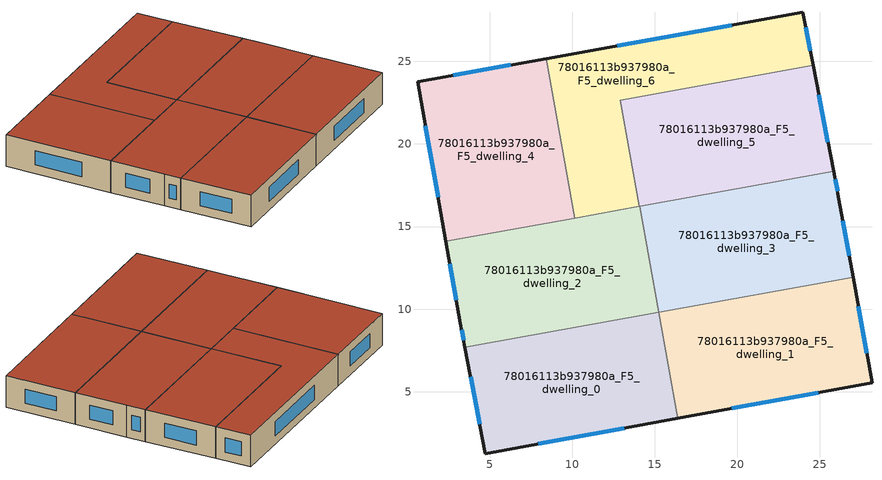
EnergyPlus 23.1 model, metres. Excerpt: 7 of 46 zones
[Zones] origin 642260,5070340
78016113b937980a_F5_dwelling_0
 floor to 78016113b937980a_F4_dwelling_0 (EU_floor_Construction): 15.24,9.81 16.39,3.39 4.73,1.25 3.51,7.7 z15
 wall outside (EU_wall_Construction): 3.51,7.7 4.73,1.25 16.39,3.39 z15:18
 wall to 78016113b937980a_F5_dwelling_1 (EU_wall_Construction): 16.39,3.39 15.24,9.81 z15:18
 wall to 78016113b937980a_F5_dwelling_2 (EU_wall_Construction): 15.24,9.81 3.51,7.7 z15:18
 window (EU_Window_Construction): 7.96,1.84 13.16,2.8 / 3.85,5.91 4.4,3.04 z15.83:17.17
 roof outside (EU_roof_Construction): 16.39,3.39 15.24,9.81 3.51,7.7 4.73,1.25 z18
78016113b937980a_F5_dwelling_1
 floor to 78016113b937980a_F4_dwelling_1 (EU_floor_Construction): 27.01,11.93 28.15,5.55 16.39,3.39 15.24,9.81 z15
 wall outside (EU_wall_Construction): 16.39,3.39 28.15,5.55 27.01,11.93 z15:18
 wall to 78016113b937980a_F5_dwelling_3 (EU_wall_Construction): 27.01,11.93 15.25,9.81 z15:18
 wall to 78016113b937980a_F5_dwelling_2 (EU_wall_Construction): 15.25,9.81 15.24,9.81 z15:18
 window (EU_Window_Construction): 19.65,3.99 24.9,4.95 / 27.83,7.31 27.32,10.16 z15.83:17.17
 roof outside (EU_roof_Construction): 28.15,5.55 27.01,11.93 15.24,9.81 16.39,3.39 z18
78016113b937980a_F5_dwelling_2
 floor to 78016113b937980a_F4_dwelling_2 (EU_floor_Construction): 14.1,16.22 15.25,9.81 3.51,7.7 3.24,9.16 2.36,14.11 z15
 wall outside (EU_wall_Construction): 2.36,14.11 3.24,9.16 3.51,7.7 z15:18
 wall to 78016113b937980a_F5_dwelling_3 (EU_wall_Construction): 15.25,9.81 14.1,16.22 z15:18
 wall to 78016113b937980a_F5_dwelling_4 (EU_wall_Construction): 10.16,15.51 2.36,14.11 z15:18
 wall to 78016113b937980a_F5_dwelling_6 (EU_wall_Construction): 14.07,16.22 10.16,15.51 z15:18
 wall to 78016113b937980a_F5_dwelling_5 (EU_wall_Construction): 14.1,16.22 14.07,16.22 z15:18
 window (EU_Window_Construction): 2.6,12.74 2.99,10.53 / 3.31,8.75 3.44,8.1 z15.83:17.17
 roof outside (EU_roof_Construction): 15.25,9.81 14.1,16.22 2.36,14.11 3.24,9.16 3.51,7.7 z18
78016113b937980a_F5_dwelling_3
 floor to 78016113b937980a_F4_dwelling_3 (EU_floor_Construction): 25.83,18.33 26.15,16.66 27.01,11.93 15.25,9.81 14.1,16.22 z15
 wall outside (EU_wall_Construction): 27.01,11.93 26.15,16.66 25.83,18.33 z15:18
 wall to 78016113b937980a_F5_dwelling_5 (EU_wall_Construction): 25.83,18.33 14.1,16.22 z15:18
 window (EU_Window_Construction): 26.06,17.12 25.92,17.87 / 26.77,13.24 26.39,15.35 z15.83:17.17
 roof outside (EU_roof_Construction): 27.01,11.93 26.15,16.66 25.83,18.33 14.1,16.22 15.25,9.81 z18
78016113b937980a_F5_dwelling_4
 floor to 78016113b937980a_F4_dwelling_4 (EU_floor_Construction): 8.43,25.17 10.16,15.51 2.36,14.11 0.64,23.77 z15
 wall outside (EU_wall_Construction): 8.43,25.17 0.64,23.77 2.36,14.11 z15:18
 wall to 78016113b937980a_F5_dwelling_6 (EU_wall_Construction): 10.16,15.51 8.43,25.17 z15:18
 window (EU_Window_Construction): 6.27,24.78 2.79,24.16 / 1.11,21.09 1.88,16.78 z15.83:17.17
 roof outside (EU_roof_Construction): 10.16,15.51 8.43,25.17 0.64,23.77 2.36,14.11 z18
78016113b937980a_F5_dwelling_5
 floor to 78016113b937980a_F4_dwelling_5 (EU_floor_Construction): 24.58,24.75 25.83,18.33 14.07,16.22 12.92,22.65 z15
 wall outside (EU_wall_Construction): 25.83,18.33 24.58,24.75 z15:18
 wall to 78016113b937980a_F5_dwelling_6 (EU_wall_Construction): 24.58,24.75 12.92,22.65 14.07,16.22 z15:18
 window (EU_Window_Construction): 25.48,20.11 24.93,22.97 z15.83:17.17
 roof outside (EU_roof_Construction): 25.83,18.33 24.58,24.75 12.92,22.65 14.07,16.22 z18
78016113b937980a_F5_dwelling_6
 floor to 78016113b937980a_F4_dwelling_6 (EU_floor_Construction): 23.95,27.96 24.58,24.75 12.92,22.65 14.07,16.22 10.16,15.51 8.43,25.17 z15
 wall outside (EU_wall_Construction): 24.58,24.75 23.95,27.96 8.43,25.17 z15:18
 window (EU_Window_Construction): 19.66,27.19 12.73,25.94 / 24.41,25.64 24.13,27.07 z15.83:17.17
 roof outside (EU_roof_Construction): 24.58,24.75 23.95,27.96 8.43,25.17 10.16,15.51 14.07,16.22 12.92,22.65 z18
[Building]
EU S2 Campaign: North Axis=0; Terrain=City; Solar Distribution=FullExterior
[Site:Location]
Lyon-Bron: Latitude=45.75; Longitude=5; Time Zone=1; Elevation=198
[SizingPeriod:WeatherFileDays]
AnnualSizingPeriod: Begin Month=1; Begin Day of Month=1; End Month=12; End Day of Month=31; Day of Week for Start Day=Monday; Use Weather File Daylight Saving Period=No; Use Weather File Rain and Snow Indicators=No
[MATERIAL]
EU_InternalMass_Material: Roughness=MediumRough; Thickness=0.1; Conductivity=1; Density=1800; Specific Heat=900; Thermal Absorptance=0.9; Solar Absorptance=0.7; Visible Absorptance=0.7
[MATERIAL:NOMASS] Roughness=MediumRough; Thermal Absorptance=0.9; Solar Absorptance=0.7; Visible Absorptance=0.7
Name | Thermal Resistance
EU_wall_NoMass | 1.97775
EU_roof_NoMass | 1.81626
EU_floor_NoMass | 1.84812
[WINDOWMATERIAL:SIMPLEGLAZINGSYSTEM]
EU_Window_SimpleGlazing: UFactor=3.27502; Solar Heat Gain Coefficient=0.76; Visible Transmittance=0.76
[CONSTRUCTION]
EU_wall_Construction: EU_wall_NoMass
EU_roof_Construction: EU_roof_NoMass
EU_floor_Construction: EU_floor_NoMass
EU_Window_Construction: EU_Window_SimpleGlazing
EU_InternalMass_Construction: EU_InternalMass_Material
[ZONE] Type=1; Multiplier=1; Ceiling Height=autocalculate; Floor Area=autocalculate; Part of Total Floor Area=Yes
Name | Volume
78016113b937980a_F5_dwelling_0 | 233.227
78016113b937980a_F5_dwelling_1; 78016113b937980a_F5_dwelling_4 | 233.216
78016113b937980a_F5_dwelling_2 | 233.229
78016113b937980a_F5_dwelling_3 | 233.26
78016113b937980a_F5_dwelling_5 | 233.254
78016113b937980a_F5_dwelling_6 | 233.206
[INTERNALMASS] Construction=EU_InternalMass_Construction
Name | Zone or ZoneList | Surface Area
78016113b937980a_F5_dwelling_0_EU_InternalMass | 78016113b937980a_F5_dwelling_0 | 77.7417
78016113b937980a_F5_dwelling_1_EU_InternalMass | 78016113b937980a_F5_dwelling_1 | 77.7366
78016113b937980a_F5_dwelling_2_EU_InternalMass | 78016113b937980a_F5_dwelling_2 | 77.7428
78016113b937980a_F5_dwelling_3_EU_InternalMass | 78016113b937980a_F5_dwelling_3 | 77.7525
78016113b937980a_F5_dwelling_4_EU_InternalMass | 78016113b937980a_F5_dwelling_4 | 77.7408
78016113b937980a_F5_dwelling_5_EU_InternalMass | 78016113b937980a_F5_dwelling_5 | 77.7508
78016113b937980a_F5_dwelling_6_EU_InternalMass | 78016113b937980a_F5_dwelling_6 | 77.7352
[OTHEREQUIPMENT] Fuel Type=Electricity; Design Level Calculation Method=Watts/Area; Power per Zone Floor Area=1; Fraction Latent=0; Fraction Radiant=0; Fraction Lost=0; Carbon Dioxide Generation Rate=0; EndUse Subcategory=EU_Step8_InternalGains
Name | Zone or ZoneList or Space or SpaceList | Schedule
EU_Step8_InternalGain_78016113b937980a_F5_dwelling_0_f000 | 78016113b937980a_F5_dwelling_0 | EU_Step8_GainSchedule_78016113b937980a_F5_dwelling_0_f000
EU_Step8_InternalGain_78016113b937980a_F5_dwelling_1_f000 | 78016113b937980a_F5_dwelling_1 | EU_Step8_GainSchedule_78016113b937980a_F5_dwelling_1_f000
EU_Step8_InternalGain_78016113b937980a_F5_dwelling_2_f000 | 78016113b937980a_F5_dwelling_2 | EU_Step8_GainSchedule_78016113b937980a_F5_dwelling_2_f000
EU_Step8_InternalGain_78016113b937980a_F5_dwelling_3_f000 | 78016113b937980a_F5_dwelling_3 | EU_Step8_GainSchedule_78016113b937980a_F5_dwelling_3_f000
EU_Step8_InternalGain_78016113b937980a_F5_dwelling_4_f000 | 78016113b937980a_F5_dwelling_4 | EU_Step8_GainSchedule_78016113b937980a_F5_dwelling_4_f000
EU_Step8_InternalGain_78016113b937980a_F5_dwelling_5_f000 | 78016113b937980a_F5_dwelling_5 | EU_Step8_GainSchedule_78016113b937980a_F5_dwelling_5_f000
EU_Step8_InternalGain_78016113b937980a_F5_dwelling_6_f000 | 78016113b937980a_F5_dwelling_6 | EU_Step8_GainSchedule_78016113b937980a_F5_dwelling_6_f000
[ZONEVENTILATION:DESIGNFLOWRATE] Schedule=EU_AlwaysOn; Design Flow Rate Calculation Method=AirChanges/Hour; Air Changes per Hour=0.759424; Ventilation Type=Natural; Fan Pressure Rise=0; Fan Total Efficiency=1; Constant Term Coefficient=1; Temperature Term Coefficient=0; Velocity Term Coefficient=0; Velocity Squared Term Coefficient=0; Minimum Indoor Temperature=-100; Maximum Indoor Temperature=100; Delta Temperature=-100; Minimum Outdoor Temperature=-100; Maximum Outdoor Temperature=100; Maximum Wind Speed=40
Name | Zone or ZoneList or Space or SpaceList
EU_ConstantAir_78016113b937980a_F5_dwelling_0 | 78016113b937980a_F5_dwelling_0
EU_ConstantAir_78016113b937980a_F5_dwelling_1 | 78016113b937980a_F5_dwelling_1
EU_ConstantAir_78016113b937980a_F5_dwelling_2 | 78016113b937980a_F5_dwelling_2
EU_ConstantAir_78016113b937980a_F5_dwelling_3 | 78016113b937980a_F5_dwelling_3
EU_ConstantAir_78016113b937980a_F5_dwelling_4 | 78016113b937980a_F5_dwelling_4
EU_ConstantAir_78016113b937980a_F5_dwelling_5 | 78016113b937980a_F5_dwelling_5
EU_ConstantAir_78016113b937980a_F5_dwelling_6 | 78016113b937980a_F5_dwelling_6
[HVACTEMPLATE:THERMOSTAT] Constant Heating Setpoint=20; Constant Cooling Setpoint=50
EU_HeatOnly_78016113b937980a_F0_dwelling_0; EU_HeatOnly_78016113b937980a_F0_dwelling_1; EU_HeatOnly_78016113b937980a_F0_dwelling_2; EU_HeatOnly_78016113b937980a_F0_dwelling_3; EU_HeatOnly_78016113b937980a_F0_dwelling_4; EU_HeatOnly_78016113b937980a_F0_dwelling_5; EU_HeatOnly_78016113b937980a_F0_dwelling_6; EU_HeatOnly_78016113b937980a_F0_dwelling_7; EU_HeatOnly_78016113b937980a_F1_dwelling_0; EU_HeatOnly_78016113b937980a_F1_dwelling_1; EU_HeatOnly_78016113b937980a_F1_dwelling_2; EU_HeatOnly_78016113b937980a_F1_dwelling_3; EU_HeatOnly_78016113b937980a_F1_dwelling_4; EU_HeatOnly_78016113b937980a_F1_dwelling_5; EU_HeatOnly_78016113b937980a_F1_dwelling_6; EU_HeatOnly_78016113b937980a_F1_dwelling_7; EU_HeatOnly_78016113b937980a_F2_dwelling_0; EU_HeatOnly_78016113b937980a_F2_dwelling_1; EU_HeatOnly_78016113b937980a_F2_dwelling_2; EU_HeatOnly_78016113b937980a_F2_dwelling_3; EU_HeatOnly_78016113b937980a_F2_dwelling_4; EU_HeatOnly_78016113b937980a_F2_dwelling_5; EU_HeatOnly_78016113b937980a_F2_dwelling_6; EU_HeatOnly_78016113b937980a_F2_dwelling_7; EU_HeatOnly_78016113b937980a_F3_dwelling_0; EU_HeatOnly_78016113b937980a_F3_dwelling_1; EU_HeatOnly_78016113b937980a_F3_dwelling_2; EU_HeatOnly_78016113b937980a_F3_dwelling_3; EU_HeatOnly_78016113b937980a_F3_dwelling_4; EU_HeatOnly_78016113b937980a_F3_dwelling_5; EU_HeatOnly_78016113b937980a_F3_dwelling_6; EU_HeatOnly_78016113b937980a_F3_dwelling_7; EU_HeatOnly_78016113b937980a_F4_dwelling_0; EU_HeatOnly_78016113b937980a_F4_dwelling_1; EU_HeatOnly_78016113b937980a_F4_dwelling_2; EU_HeatOnly_78016113b937980a_F4_dwelling_3; EU_HeatOnly_78016113b937980a_F4_dwelling_4; EU_HeatOnly_78016113b937980a_F4_dwelling_5; EU_HeatOnly_78016113b937980a_F4_dwelling_6; EU_HeatOnly_78016113b937980a_F5_dwelling_0; EU_HeatOnly_78016113b937980a_F5_dwelling_1; EU_HeatOnly_78016113b937980a_F5_dwelling_2; EU_HeatOnly_78016113b937980a_F5_dwelling_3; EU_HeatOnly_78016113b937980a_F5_dwelling_4; EU_HeatOnly_78016113b937980a_F5_dwelling_5; EU_HeatOnly_78016113b937980a_F5_dwelling_6
[HVACTEMPLATE:ZONE:IDEALLOADSAIRSYSTEM] System Availability Schedule=EU_AlwaysOn; Maximum Heating Supply Air Temperature=50; Minimum Cooling Supply Air Temperature=13; Maximum Heating Supply Air Humidity Ratio=0.0156; Minimum Cooling Supply Air Humidity Ratio=0.0077; Heating Limit=NoLimit; Cooling Limit=NoLimit; Heating Availability Schedule=EU_AlwaysOn; Cooling Availability Schedule=EU_CoolingOff; Dehumidification Control Type=ConstantSensibleHeatRatio; Cooling Sensible Heat Ratio=0.7; Dehumidification Setpoint=60; Humidification Control Type=None; Humidification Setpoint=30; Outdoor Air Method=None; Outdoor Air Flow Rate per Person=0.00944; Outdoor Air Flow Rate per Zone Floor Area=0; Outdoor Air Flow Rate per Zone=0; Demand Controlled Ventilation Type=None; Outdoor Air Economizer Type=NoEconomizer; Heat Recovery Type=None; Sensible Heat Recovery Effectiveness=0.7; Latent Heat Recovery Effectiveness=0.65
Name | Template Thermostat
78016113b937980a_F5_dwelling_0 | EU_HeatOnly_78016113b937980a_F5_dwelling_0
78016113b937980a_F5_dwelling_1 | EU_HeatOnly_78016113b937980a_F5_dwelling_1
78016113b937980a_F5_dwelling_2 | EU_HeatOnly_78016113b937980a_F5_dwelling_2
78016113b937980a_F5_dwelling_3 | EU_HeatOnly_78016113b937980a_F5_dwelling_3
78016113b937980a_F5_dwelling_4 | EU_HeatOnly_78016113b937980a_F5_dwelling_4
78016113b937980a_F5_dwelling_5 | EU_HeatOnly_78016113b937980a_F5_dwelling_5
78016113b937980a_F5_dwelling_6 | EU_HeatOnly_78016113b937980a_F5_dwelling_6
[SIZING:ZONE] Zone Cooling Design Supply Air Temperature Input Method=SupplyAirTemperature; Zone Cooling Design Supply Air Temperature=13; Zone Heating Design Supply Air Temperature Input Method=SupplyAirTemperature; Zone Heating Design Supply Air Temperature=50; Zone Cooling Design Supply Air Humidity Ratio=0.008; Zone Heating Design Supply Air Humidity Ratio=0.008; Cooling Design Air Flow Method=DesignDay; Cooling Design Air Flow Rate=0; Cooling Minimum Air Flow per Zone Floor Area=0.000762; Cooling Minimum Air Flow=0; Cooling Minimum Air Flow Fraction=0.2; Heating Design Air Flow Method=DesignDay; Heating Design Air Flow Rate=0; Heating Maximum Air Flow per Zone Floor Area=0.002032; Heating Maximum Air Flow=0.141576; Heating Maximum Air Flow Fraction=0.3; Account for Dedicated Outdoor Air System=No; Dedicated Outdoor Air System Control Strategy=NeutralSupplyAir; Dedicated Outdoor Air Low Setpoint Temperature for Design=autosize; Dedicated Outdoor Air High Setpoint Temperature for Design=autosize; Zone Load Sizing Method=Sensible Load Only No Latent Load; Zone Latent Cooling Design Supply Air Humidity Ratio Input Method=HumidityRatioDifference; Zone Cooling Design Supply Air Humidity Ratio Difference=0.005; Zone Latent Heating Design Supply Air Humidity Ratio Input Method=HumidityRatioDifference; Zone Humidification Design Supply Air Humidity Ratio Difference=0.005
78016113b937980a_F5_dwelling_0; 78016113b937980a_F5_dwelling_1; 78016113b937980a_F5_dwelling_2; 78016113b937980a_F5_dwelling_3; 78016113b937980a_F5_dwelling_4; 78016113b937980a_F5_dwelling_5; 78016113b937980a_F5_dwelling_6
[SCHEDULE:CONSTANT]
Name | Hourly Value
EU_AlwaysOn | 1
EU_CoolingOff | 0
[SCHEDULE:FILE] Column Number=1; Rows to Skip at Top=0; Number of Hours of Data=8760; Column Separator=Comma; Interpolate to Timestep=No; Minutes per Item=60; Adjust Schedule for Daylight Savings=Yes
Name | File
EU_Step8_GainSchedule_78016113b937980a_F5_dwelling_0_f000 | ../../schedules/78016113b937980a/78016113b937980a_F5_dwelling_0_f000_gain.csv
EU_Step8_GainSchedule_78016113b937980a_F5_dwelling_1_f000 | ../../schedules/78016113b937980a/78016113b937980a_F5_dwelling_1_f000_gain.csv
EU_Step8_GainSchedule_78016113b937980a_F5_dwelling_2_f000 | ../../schedules/78016113b937980a/78016113b937980a_F5_dwelling_2_f000_gain.csv
EU_Step8_GainSchedule_78016113b937980a_F5_dwelling_3_f000 | ../../schedules/78016113b937980a/78016113b937980a_F5_dwelling_3_f000_gain.csv
EU_Step8_GainSchedule_78016113b937980a_F5_dwelling_4_f000 | ../../schedules/78016113b937980a/78016113b937980a_F5_dwelling_4_f000_gain.csv
EU_Step8_GainSchedule_78016113b937980a_F5_dwelling_5_f000 | ../../schedules/78016113b937980a/78016113b937980a_F5_dwelling_5_f000_gain.csv
EU_Step8_GainSchedule_78016113b937980a_F5_dwelling_6_f000 | ../../schedules/78016113b937980a/78016113b937980a_F5_dwelling_6_f000_gain.csv
